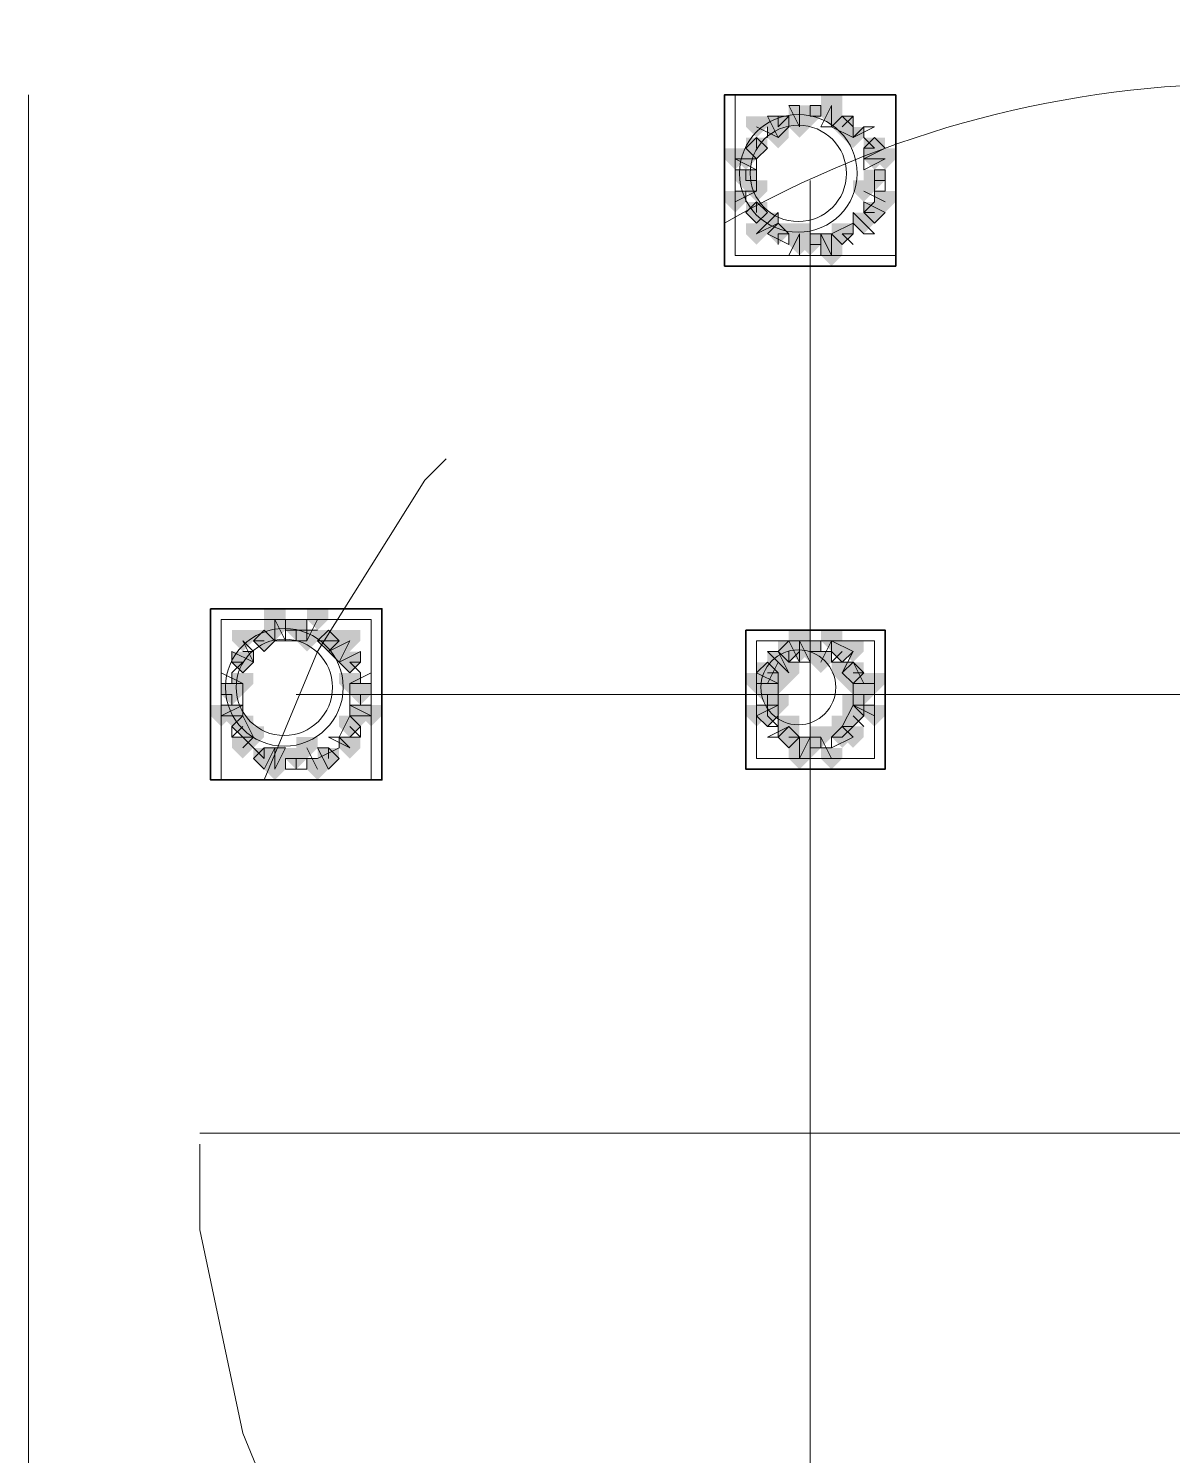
# Model space of a CAD drawing. Header units: millimetres. Extents: x 2315 to 4619, y 1334 to 1897.
# Drawn here: x 3703.05 to 3709.58, y 1539.86 to 1548 of the extents above; entities that cross this region are included whole.
import ezdxf

# ---------------------------------------------------------------- set-up
doc = ezdxf.new("R2010")
doc.units = ezdxf.units.MM
doc.linetypes.add('PDF_IMPORT', pattern=[1, 0.8, -0.2])
for name, color, linetype, true_color in [('PDF_10', 7, 'Continuous', 0x00b85c), ('PDF_AXIS', 7, 'Continuous', 0x00b85c), ('PDF_柱构件', 7, 'Continuous', 0x00b85c), ('PDF_转运站初步方案', 7, 'Continuous', 0x00b85c)]:
    doc.layers.add(name, color=color, linetype=linetype, true_color=true_color)
doc.layers.add('PDF_中心线层', color=1, linetype='Continuous')
doc.layers.add('PDF_粗实线层', color=7, linetype='Continuous')

msp = doc.modelspace()

# ---------------------------------------------------------------- hatches: boundary and pattern name
at = {"layer": 'PDF_10', "transparency": 33554559}
for points in [[(3707.5116, 1547.5601), (3707.4505, 1547.5601), (3707.4505, 1547.499), (3707.5116, 1547.4379), (3707.5727, 1547.499), (3707.5727, 1547.5601)], [(3707.5116, 1547.5601), (3707.4505, 1547.5601), (3707.4505, 1547.499), (3707.5116, 1547.4379), (3707.5727, 1547.499), (3707.5727, 1547.5601)], [(3707.3283, 1547.499), (3707.2673, 1547.499), (3707.2673, 1547.4379), (3707.3283, 1547.3768), (3707.3894, 1547.4379), (3707.3894, 1547.499)], [(3707.3283, 1547.499), (3707.2673, 1547.499), (3707.2673, 1547.4379), (3707.3283, 1547.3768), (3707.3894, 1547.4379), (3707.3894, 1547.499)], [(3707.6948, 1547.499), (3707.6337, 1547.499), (3707.6337, 1547.4379), (3707.6948, 1547.3768), (3707.7559, 1547.4379), (3707.7559, 1547.499)], [(3707.6948, 1547.499), (3707.6337, 1547.499), (3707.6337, 1547.4379), (3707.6948, 1547.3768), (3707.7559, 1547.4379), (3707.7559, 1547.499)], [(3707.2062, 1547.3768), (3707.1451, 1547.3768), (3707.1451, 1547.3157), (3707.2062, 1547.2547), (3707.2673, 1547.3157), (3707.2673, 1547.3768)], [(3707.2062, 1547.3768), (3707.1451, 1547.3768), (3707.1451, 1547.3157), (3707.2062, 1547.2547), (3707.2673, 1547.3157), (3707.2673, 1547.3768)], [(3707.2062, 1547.3768), (3707.1451, 1547.3768), (3707.1451, 1547.3157), (3707.2062, 1547.2547), (3707.2673, 1547.3157), (3707.2673, 1547.3768)], [(3707.8781, 1547.3768), (3707.817, 1547.3768), (3707.817, 1547.3157), (3707.8781, 1547.2547), (3707.9391, 1547.3157), (3707.9391, 1547.3768)], [(3707.8781, 1547.3768), (3707.817, 1547.3768), (3707.817, 1547.3157), (3707.8781, 1547.2547), (3707.9391, 1547.3157), (3707.9391, 1547.3768)], [(3707.1451, 1547.1936), (3707.084, 1547.1936), (3707.084, 1547.1325), (3707.1451, 1547.0714), (3707.2062, 1547.1325), (3707.2062, 1547.1936)], [(3707.1451, 1547.1936), (3707.084, 1547.1936), (3707.084, 1547.1325), (3707.1451, 1547.0714), (3707.2062, 1547.1325), (3707.2062, 1547.1936)], [(3707.8781, 1547.1936), (3707.817, 1547.1936), (3707.817, 1547.1325), (3707.8781, 1547.0714), (3707.9391, 1547.1325), (3707.9391, 1547.1936)], [(3707.8781, 1547.1936), (3707.817, 1547.1936), (3707.817, 1547.1325), (3707.8781, 1547.0714), (3707.9391, 1547.1325), (3707.9391, 1547.1936)], [(3707.2062, 1547.0103), (3707.1451, 1547.0103), (3707.1451, 1546.9493), (3707.2062, 1546.8882), (3707.2673, 1546.9493), (3707.2673, 1547.0103)], [(3707.2062, 1547.0103), (3707.1451, 1547.0103), (3707.1451, 1546.9493), (3707.2062, 1546.8882), (3707.2673, 1546.9493), (3707.2673, 1547.0103)], [(3707.2062, 1547.0103), (3707.1451, 1547.0103), (3707.1451, 1546.9493), (3707.2062, 1546.8882), (3707.2673, 1546.9493), (3707.2673, 1547.0103)], [(3707.8781, 1547.0103), (3707.817, 1547.0103), (3707.817, 1546.9493), (3707.8781, 1546.8882), (3707.9391, 1546.9493), (3707.9391, 1547.0103)], [(3707.8781, 1547.0103), (3707.817, 1547.0103), (3707.817, 1546.9493), (3707.8781, 1546.8882), (3707.9391, 1546.9493), (3707.9391, 1547.0103)], [(3707.3283, 1546.8882), (3707.2673, 1546.8882), (3707.2673, 1546.8271), (3707.3283, 1546.766), (3707.3894, 1546.8271), (3707.3894, 1546.8882)], [(3707.3283, 1546.8882), (3707.2673, 1546.8882), (3707.2673, 1546.8271), (3707.3283, 1546.766), (3707.3894, 1546.8271), (3707.3894, 1546.8882)], [(3707.6948, 1546.8882), (3707.6337, 1546.8882), (3707.6337, 1546.8271), (3707.6948, 1546.766), (3707.7559, 1546.8271), (3707.7559, 1546.8882)], [(3707.6948, 1546.8882), (3707.6337, 1546.8882), (3707.6337, 1546.8271), (3707.6948, 1546.766), (3707.7559, 1546.8271), (3707.7559, 1546.8882)], [(3707.5116, 1546.8271), (3707.4505, 1546.8271), (3707.4505, 1546.766), (3707.5116, 1546.7049), (3707.5727, 1546.766), (3707.5727, 1546.8271)], [(3707.5116, 1546.8271), (3707.4505, 1546.8271), (3707.4505, 1546.766), (3707.5116, 1546.7049), (3707.5727, 1546.766), (3707.5727, 1546.8271)], [(3707.5116, 1546.8271), (3707.4505, 1546.8271), (3707.4505, 1546.766), (3707.5116, 1546.7049), (3707.5727, 1546.766), (3707.5727, 1546.8271)], [(3704.5797, 1544.6282), (3704.5186, 1544.6282), (3704.5186, 1544.5671), (3704.5797, 1544.506), (3704.6408, 1544.5671), (3704.6408, 1544.6282)], [(3704.5797, 1544.6282), (3704.5186, 1544.6282), (3704.5186, 1544.5671), (3704.5797, 1544.506), (3704.6408, 1544.5671), (3704.6408, 1544.6282)], [(3704.3964, 1544.5671), (3704.3354, 1544.5671), (3704.3354, 1544.506), (3704.3964, 1544.4449), (3704.4575, 1544.506), (3704.4575, 1544.5671)], [(3704.3964, 1544.5671), (3704.3354, 1544.5671), (3704.3354, 1544.506), (3704.3964, 1544.4449), (3704.4575, 1544.506), (3704.4575, 1544.5671)], [(3704.3964, 1544.5671), (3704.3354, 1544.5671), (3704.3354, 1544.506), (3704.3964, 1544.4449), (3704.4575, 1544.506), (3704.4575, 1544.5671)], [(3704.7629, 1544.5671), (3704.7019, 1544.5671), (3704.7019, 1544.506), (3704.7629, 1544.4449), (3704.824, 1544.506), (3704.824, 1544.5671)], [(3704.7629, 1544.5671), (3704.7019, 1544.5671), (3704.7019, 1544.506), (3704.7629, 1544.4449), (3704.824, 1544.506), (3704.824, 1544.5671)], [(3704.7629, 1544.5671), (3704.7019, 1544.5671), (3704.7019, 1544.506), (3704.7629, 1544.4449), (3704.824, 1544.506), (3704.824, 1544.5671)], [(3707.3894, 1544.506), (3707.3283, 1544.506), (3707.3283, 1544.4449), (3707.3894, 1544.3839), (3707.4505, 1544.4449), (3707.4505, 1544.506)], [(3707.3894, 1544.506), (3707.3283, 1544.506), (3707.3283, 1544.4449), (3707.3894, 1544.3839), (3707.4505, 1544.4449), (3707.4505, 1544.506)], [(3707.5116, 1544.506), (3707.4505, 1544.506), (3707.4505, 1544.4449), (3707.5116, 1544.3839), (3707.5727, 1544.4449), (3707.5727, 1544.506)], [(3707.5116, 1544.506), (3707.4505, 1544.506), (3707.4505, 1544.4449), (3707.5116, 1544.3839), (3707.5727, 1544.4449), (3707.5727, 1544.506)], [(3707.6948, 1544.506), (3707.6337, 1544.506), (3707.6337, 1544.4449), (3707.6948, 1544.3839), (3707.7559, 1544.4449), (3707.7559, 1544.506)], [(3707.6948, 1544.506), (3707.6337, 1544.506), (3707.6337, 1544.4449), (3707.6948, 1544.3839), (3707.7559, 1544.4449), (3707.7559, 1544.506)], [(3704.2743, 1544.4449), (3704.2132, 1544.4449), (3704.2132, 1544.3839), (3704.2743, 1544.3228), (3704.3354, 1544.3839), (3704.3354, 1544.4449)], [(3704.2743, 1544.4449), (3704.2132, 1544.4449), (3704.2132, 1544.3839), (3704.2743, 1544.3228), (3704.3354, 1544.3839), (3704.3354, 1544.4449)], [(3704.8851, 1544.4449), (3704.824, 1544.4449), (3704.824, 1544.3839), (3704.8851, 1544.3228), (3704.9462, 1544.3839), (3704.9462, 1544.4449)], [(3704.8851, 1544.4449), (3704.824, 1544.4449), (3704.824, 1544.3839), (3704.8851, 1544.3228), (3704.9462, 1544.3839), (3704.9462, 1544.4449)], [(3707.2673, 1544.3839), (3707.2062, 1544.3839), (3707.2062, 1544.3228), (3707.2673, 1544.2617), (3707.3283, 1544.3228), (3707.3283, 1544.3839)], [(3707.2673, 1544.3839), (3707.2062, 1544.3839), (3707.2062, 1544.3228), (3707.2673, 1544.2617), (3707.3283, 1544.3228), (3707.3283, 1544.3839)], [(3707.7559, 1544.3839), (3707.6948, 1544.3839), (3707.6948, 1544.3228), (3707.7559, 1544.2617), (3707.817, 1544.3228), (3707.817, 1544.3839)], [(3707.7559, 1544.3839), (3707.6948, 1544.3839), (3707.6948, 1544.3228), (3707.7559, 1544.2617), (3707.817, 1544.3228), (3707.817, 1544.3839)], [(3704.2132, 1544.2617), (3704.1521, 1544.2617), (3704.1521, 1544.2006), (3704.2132, 1544.1395), (3704.2743, 1544.2006), (3704.2743, 1544.2617)], [(3704.2132, 1544.2617), (3704.1521, 1544.2617), (3704.1521, 1544.2006), (3704.2132, 1544.1395), (3704.2743, 1544.2006), (3704.2743, 1544.2617)], [(3704.9462, 1544.2617), (3704.8851, 1544.2617), (3704.8851, 1544.2006), (3704.9462, 1544.1395), (3705.0073, 1544.2006), (3705.0073, 1544.2617)], [(3704.9462, 1544.2617), (3704.8851, 1544.2617), (3704.8851, 1544.2006), (3704.9462, 1544.1395), (3705.0073, 1544.2006), (3705.0073, 1544.2617)], [(3704.9462, 1544.2617), (3704.8851, 1544.2617), (3704.8851, 1544.2006), (3704.9462, 1544.1395), (3705.0073, 1544.2006), (3705.0073, 1544.2617)], [(3707.2673, 1544.2617), (3707.2062, 1544.2617), (3707.2062, 1544.2006), (3707.2673, 1544.1395), (3707.3283, 1544.2006), (3707.3283, 1544.2617)], [(3707.2673, 1544.2617), (3707.2062, 1544.2617), (3707.2062, 1544.2006), (3707.2673, 1544.1395), (3707.3283, 1544.2006), (3707.3283, 1544.2617)], [(3707.817, 1544.2617), (3707.7559, 1544.2617), (3707.7559, 1544.2006), (3707.817, 1544.1395), (3707.8781, 1544.2006), (3707.8781, 1544.2617)], [(3707.817, 1544.2617), (3707.7559, 1544.2617), (3707.7559, 1544.2006), (3707.817, 1544.1395), (3707.8781, 1544.2006), (3707.8781, 1544.2617)], [(3707.2673, 1544.1395), (3707.2062, 1544.1395), (3707.2062, 1544.0784), (3707.2673, 1544.0174), (3707.3283, 1544.0784), (3707.3283, 1544.1395)], [(3707.2673, 1544.1395), (3707.2062, 1544.1395), (3707.2062, 1544.0784), (3707.2673, 1544.0174), (3707.3283, 1544.0784), (3707.3283, 1544.1395)], [(3707.7559, 1544.1395), (3707.6948, 1544.1395), (3707.6948, 1544.0784), (3707.7559, 1544.0174), (3707.817, 1544.0784), (3707.817, 1544.1395)], [(3707.7559, 1544.1395), (3707.6948, 1544.1395), (3707.6948, 1544.0784), (3707.7559, 1544.0174), (3707.817, 1544.0784), (3707.817, 1544.1395)], [(3704.2743, 1544.0784), (3704.2132, 1544.0784), (3704.2132, 1544.0174), (3704.2743, 1543.9563), (3704.3354, 1544.0174), (3704.3354, 1544.0784)], [(3704.2743, 1544.0784), (3704.2132, 1544.0784), (3704.2132, 1544.0174), (3704.2743, 1543.9563), (3704.3354, 1544.0174), (3704.3354, 1544.0784)], [(3704.8851, 1544.0784), (3704.824, 1544.0784), (3704.824, 1544.0174), (3704.8851, 1543.9563), (3704.9462, 1544.0174), (3704.9462, 1544.0784)], [(3704.8851, 1544.0784), (3704.824, 1544.0784), (3704.824, 1544.0174), (3704.8851, 1543.9563), (3704.9462, 1544.0174), (3704.9462, 1544.0784)], [(3707.3894, 1544.0174), (3707.3283, 1544.0174), (3707.3283, 1543.9563), (3707.3894, 1543.8952), (3707.4505, 1543.9563), (3707.4505, 1544.0174)], [(3707.3894, 1544.0174), (3707.3283, 1544.0174), (3707.3283, 1543.9563), (3707.3894, 1543.8952), (3707.4505, 1543.9563), (3707.4505, 1544.0174)], [(3707.3894, 1544.0174), (3707.3283, 1544.0174), (3707.3283, 1543.9563), (3707.3894, 1543.8952), (3707.4505, 1543.9563), (3707.4505, 1544.0174)], [(3707.6948, 1544.0174), (3707.6337, 1544.0174), (3707.6337, 1543.9563), (3707.6948, 1543.8952), (3707.7559, 1543.9563), (3707.7559, 1544.0174)], [(3707.6948, 1544.0174), (3707.6337, 1544.0174), (3707.6337, 1543.9563), (3707.6948, 1543.8952), (3707.7559, 1543.9563), (3707.7559, 1544.0174)], [(3707.5116, 1543.9563), (3707.4505, 1543.9563), (3707.4505, 1543.8952), (3707.5116, 1543.8341), (3707.5727, 1543.8952), (3707.5727, 1543.9563)], [(3707.5116, 1543.9563), (3707.4505, 1543.9563), (3707.4505, 1543.8952), (3707.5116, 1543.8341), (3707.5727, 1543.8952), (3707.5727, 1543.9563)], [(3704.3964, 1543.8952), (3704.3354, 1543.8952), (3704.3354, 1543.8341), (3704.3964, 1543.773), (3704.4575, 1543.8341), (3704.4575, 1543.8952)], [(3704.3964, 1543.8952), (3704.3354, 1543.8952), (3704.3354, 1543.8341), (3704.3964, 1543.773), (3704.4575, 1543.8341), (3704.4575, 1543.8952)], [(3704.5797, 1543.8952), (3704.5186, 1543.8952), (3704.5186, 1543.8341), (3704.5797, 1543.773), (3704.6408, 1543.8341), (3704.6408, 1543.8952)], [(3704.5797, 1543.8952), (3704.5186, 1543.8952), (3704.5186, 1543.8341), (3704.5797, 1543.773), (3704.6408, 1543.8341), (3704.6408, 1543.8952)], [(3704.7629, 1543.8952), (3704.7019, 1543.8952), (3704.7019, 1543.8341), (3704.7629, 1543.773), (3704.824, 1543.8341), (3704.824, 1543.8952)], [(3704.7629, 1543.8952), (3704.7019, 1543.8952), (3704.7019, 1543.8341), (3704.7629, 1543.773), (3704.824, 1543.8341), (3704.824, 1543.8952)]]:
    msp.add_hatch(color=6, dxfattribs=at).paths.add_polyline_path(points)
at = {"layer": 'PDF_柱构件', "transparency": 33554559}
for points in [[(3707.6337, 1547.6211), (3707.5727, 1547.6211), (3707.5727, 1547.5601), (3707.6337, 1547.499), (3707.6948, 1547.5601), (3707.6948, 1547.6211)], [(3707.4505, 1547.5601), (3707.3894, 1547.5601), (3707.3894, 1547.499), (3707.4505, 1547.4379), (3707.5116, 1547.499), (3707.5116, 1547.5601)], [(3707.6337, 1547.5601), (3707.5727, 1547.5601), (3707.5727, 1547.499), (3707.6337, 1547.4379), (3707.6948, 1547.499), (3707.6948, 1547.5601)], [(3707.2062, 1547.499), (3707.1451, 1547.499), (3707.1451, 1547.4379), (3707.2062, 1547.3768), (3707.2673, 1547.4379), (3707.2673, 1547.499)], [(3707.3283, 1547.4379), (3707.2673, 1547.4379), (3707.2673, 1547.3768), (3707.3283, 1547.3157), (3707.3894, 1547.3768), (3707.3894, 1547.4379)], [(3707.4505, 1547.499), (3707.3894, 1547.499), (3707.3894, 1547.4379), (3707.4505, 1547.3768), (3707.5116, 1547.4379), (3707.5116, 1547.499)], [(3707.7559, 1547.4379), (3707.6948, 1547.4379), (3707.6948, 1547.3768), (3707.7559, 1547.3157), (3707.817, 1547.3768), (3707.817, 1547.4379)], [(3707.084, 1547.3157), (3707.0229, 1547.3157), (3707.0229, 1547.2547), (3707.084, 1547.1936), (3707.1451, 1547.2547), (3707.1451, 1547.3157)], [(3707.1451, 1547.3157), (3707.084, 1547.3157), (3707.084, 1547.2547), (3707.1451, 1547.1936), (3707.2062, 1547.2547), (3707.2062, 1547.3157)], [(3707.8781, 1547.3157), (3707.817, 1547.3157), (3707.817, 1547.2547), (3707.8781, 1547.1936), (3707.9391, 1547.2547), (3707.9391, 1547.3157)], [(3707.9391, 1547.3157), (3707.8781, 1547.3157), (3707.8781, 1547.2547), (3707.9391, 1547.1936), (3708.0002, 1547.2547), (3708.0002, 1547.3157)], [(3707.2062, 1547.1325), (3707.1451, 1547.1325), (3707.1451, 1547.0714), (3707.2062, 1547.0103), (3707.2673, 1547.0714), (3707.2673, 1547.1325)], [(3707.817, 1547.1325), (3707.7559, 1547.1325), (3707.7559, 1547.0714), (3707.817, 1547.0103), (3707.8781, 1547.0714), (3707.8781, 1547.1325)], [(3707.084, 1547.0714), (3707.0229, 1547.0714), (3707.0229, 1547.0103), (3707.084, 1546.9493), (3707.1451, 1547.0103), (3707.1451, 1547.0714)], [(3707.9391, 1547.0714), (3707.8781, 1547.0714), (3707.8781, 1547.0103), (3707.9391, 1546.9493), (3708.0002, 1547.0103), (3708.0002, 1547.0714)], [(3707.2673, 1546.9493), (3707.2062, 1546.9493), (3707.2062, 1546.8882), (3707.2673, 1546.8271), (3707.3283, 1546.8882), (3707.3283, 1546.9493)], [(3707.817, 1546.9493), (3707.7559, 1546.9493), (3707.7559, 1546.8882), (3707.817, 1546.8271), (3707.8781, 1546.8882), (3707.8781, 1546.9493)], [(3707.2062, 1546.8882), (3707.1451, 1546.8882), (3707.1451, 1546.8271), (3707.2062, 1546.766), (3707.2673, 1546.8271), (3707.2673, 1546.8882)], [(3707.4505, 1546.8882), (3707.3894, 1546.8882), (3707.3894, 1546.8271), (3707.4505, 1546.766), (3707.5116, 1546.8271), (3707.5116, 1546.8882)], [(3707.4505, 1546.8271), (3707.3894, 1546.8271), (3707.3894, 1546.766), (3707.4505, 1546.7049), (3707.5116, 1546.766), (3707.5116, 1546.8271)], [(3707.6337, 1546.8271), (3707.5727, 1546.8271), (3707.5727, 1546.766), (3707.6337, 1546.7049), (3707.6948, 1546.766), (3707.6948, 1546.8271)], [(3707.6337, 1546.766), (3707.5727, 1546.766), (3707.5727, 1546.7049), (3707.6337, 1546.6439), (3707.6948, 1546.7049), (3707.6948, 1546.766)], [(3704.4575, 1544.6893), (3704.3964, 1544.6893), (3704.3964, 1544.6282), (3704.4575, 1544.5671), (3704.5186, 1544.6282), (3704.5186, 1544.6893)], [(3704.7019, 1544.6893), (3704.6408, 1544.6893), (3704.6408, 1544.6282), (3704.7019, 1544.5671), (3704.7629, 1544.6282), (3704.7629, 1544.6893)], [(3704.4575, 1544.6282), (3704.3964, 1544.6282), (3704.3964, 1544.5671), (3704.4575, 1544.506), (3704.5186, 1544.5671), (3704.5186, 1544.6282)], [(3704.2743, 1544.5671), (3704.2132, 1544.5671), (3704.2132, 1544.506), (3704.2743, 1544.4449), (3704.3354, 1544.506), (3704.3354, 1544.5671)], [(3704.6408, 1544.5671), (3704.5797, 1544.5671), (3704.5797, 1544.506), (3704.6408, 1544.4449), (3704.7019, 1544.506), (3704.7019, 1544.5671)], [(3704.824, 1544.506), (3704.7629, 1544.506), (3704.7629, 1544.4449), (3704.824, 1544.3839), (3704.8851, 1544.4449), (3704.8851, 1544.506)], [(3704.8851, 1544.5671), (3704.824, 1544.5671), (3704.824, 1544.506), (3704.8851, 1544.4449), (3704.9462, 1544.506), (3704.9462, 1544.5671)], [(3707.4505, 1544.5671), (3707.3894, 1544.5671), (3707.3894, 1544.506), (3707.4505, 1544.4449), (3707.5116, 1544.506), (3707.5116, 1544.5671)], [(3707.4505, 1544.506), (3707.3894, 1544.506), (3707.3894, 1544.4449), (3707.4505, 1544.3839), (3707.5116, 1544.4449), (3707.5116, 1544.506)], [(3707.6337, 1544.5671), (3707.5727, 1544.5671), (3707.5727, 1544.506), (3707.6337, 1544.4449), (3707.6948, 1544.506), (3707.6948, 1544.5671)], [(3707.7559, 1544.506), (3707.6948, 1544.506), (3707.6948, 1544.4449), (3707.7559, 1544.3839), (3707.817, 1544.4449), (3707.817, 1544.506)], [(3707.3283, 1544.4449), (3707.2673, 1544.4449), (3707.2673, 1544.3839), (3707.3283, 1544.3228), (3707.3894, 1544.3839), (3707.3894, 1544.4449)], [(3707.5727, 1544.4449), (3707.5116, 1544.4449), (3707.5116, 1544.3839), (3707.5727, 1544.3228), (3707.6337, 1544.3839), (3707.6337, 1544.4449)], [(3707.3894, 1544.3839), (3707.3283, 1544.3839), (3707.3283, 1544.3228), (3707.3894, 1544.2617), (3707.4505, 1544.3228), (3707.4505, 1544.3839)], [(3707.6948, 1544.3839), (3707.6337, 1544.3839), (3707.6337, 1544.3228), (3707.6948, 1544.2617), (3707.7559, 1544.3228), (3707.7559, 1544.3839)], [(3704.2743, 1544.3228), (3704.2132, 1544.3228), (3704.2132, 1544.2617), (3704.2743, 1544.2006), (3704.3354, 1544.2617), (3704.3354, 1544.3228)], [(3704.8851, 1544.3228), (3704.824, 1544.3228), (3704.824, 1544.2617), (3704.8851, 1544.2006), (3704.9462, 1544.2617), (3704.9462, 1544.3228)], [(3707.2062, 1544.3228), (3707.1451, 1544.3228), (3707.1451, 1544.2617), (3707.2062, 1544.2006), (3707.2673, 1544.2617), (3707.2673, 1544.3228)], [(3707.2673, 1544.3228), (3707.2062, 1544.3228), (3707.2062, 1544.2617), (3707.2673, 1544.2006), (3707.3283, 1544.2617), (3707.3283, 1544.3228)], [(3707.3283, 1544.3228), (3707.2673, 1544.3228), (3707.2673, 1544.2617), (3707.3283, 1544.2006), (3707.3894, 1544.2617), (3707.3894, 1544.3228)], [(3707.7559, 1544.3228), (3707.6948, 1544.3228), (3707.6948, 1544.2617), (3707.7559, 1544.2006), (3707.817, 1544.2617), (3707.817, 1544.3228)], [(3707.817, 1544.3228), (3707.7559, 1544.3228), (3707.7559, 1544.2617), (3707.817, 1544.2006), (3707.8781, 1544.2617), (3707.8781, 1544.3228)], [(3707.8781, 1544.3228), (3707.817, 1544.3228), (3707.817, 1544.2617), (3707.8781, 1544.2006), (3707.9391, 1544.2617), (3707.9391, 1544.3228)], [(3707.3283, 1544.2006), (3707.2673, 1544.2006), (3707.2673, 1544.1395), (3707.3283, 1544.0784), (3707.3894, 1544.1395), (3707.3894, 1544.2006)], [(3707.7559, 1544.2006), (3707.6948, 1544.2006), (3707.6948, 1544.1395), (3707.7559, 1544.0784), (3707.817, 1544.1395), (3707.817, 1544.2006)], [(3704.1521, 1544.1395), (3704.091, 1544.1395), (3704.091, 1544.0784), (3704.1521, 1544.0174), (3704.2132, 1544.0784), (3704.2132, 1544.1395)], [(3704.2132, 1544.1395), (3704.1521, 1544.1395), (3704.1521, 1544.0784), (3704.2132, 1544.0174), (3704.2743, 1544.0784), (3704.2743, 1544.1395)], [(3704.9462, 1544.1395), (3704.8851, 1544.1395), (3704.8851, 1544.0784), (3704.9462, 1544.0174), (3705.0073, 1544.0784), (3705.0073, 1544.1395)], [(3705.0073, 1544.1395), (3704.9462, 1544.1395), (3704.9462, 1544.0784), (3705.0073, 1544.0174), (3705.0683, 1544.0784), (3705.0683, 1544.1395)], [(3707.2062, 1544.1395), (3707.1451, 1544.1395), (3707.1451, 1544.0784), (3707.2062, 1544.0174), (3707.2673, 1544.0784), (3707.2673, 1544.1395)], [(3707.8781, 1544.1395), (3707.817, 1544.1395), (3707.817, 1544.0784), (3707.8781, 1544.0174), (3707.9391, 1544.0784), (3707.9391, 1544.1395)], [(3704.3354, 1544.0174), (3704.2743, 1544.0174), (3704.2743, 1543.9563), (3704.3354, 1543.8952), (3704.3964, 1543.9563), (3704.3964, 1544.0174)], [(3707.3894, 1544.0784), (3707.3283, 1544.0784), (3707.3283, 1544.0174), (3707.3894, 1543.9563), (3707.4505, 1544.0174), (3707.4505, 1544.0784)], [(3707.5727, 1544.0174), (3707.5116, 1544.0174), (3707.5116, 1543.9563), (3707.5727, 1543.8952), (3707.6337, 1543.9563), (3707.6337, 1544.0174)], [(3707.6948, 1544.0784), (3707.6337, 1544.0784), (3707.6337, 1544.0174), (3707.6948, 1543.9563), (3707.7559, 1544.0174), (3707.7559, 1544.0784)], [(3707.7559, 1544.0174), (3707.6948, 1544.0174), (3707.6948, 1543.9563), (3707.7559, 1543.8952), (3707.817, 1543.9563), (3707.817, 1544.0174)], [(3704.2743, 1543.9563), (3704.2132, 1543.9563), (3704.2132, 1543.8952), (3704.2743, 1543.8341), (3704.3354, 1543.8952), (3704.3354, 1543.9563)], [(3704.6408, 1543.9563), (3704.5797, 1543.9563), (3704.5797, 1543.8952), (3704.6408, 1543.8341), (3704.7019, 1543.8952), (3704.7019, 1543.9563)], [(3704.8851, 1543.9563), (3704.824, 1543.9563), (3704.824, 1543.8952), (3704.8851, 1543.8341), (3704.9462, 1543.8952), (3704.9462, 1543.9563)], [(3707.4505, 1543.9563), (3707.3894, 1543.9563), (3707.3894, 1543.8952), (3707.4505, 1543.8341), (3707.5116, 1543.8952), (3707.5116, 1543.9563)], [(3704.4575, 1543.8952), (3704.3964, 1543.8952), (3704.3964, 1543.8341), (3704.4575, 1543.773), (3704.5186, 1543.8341), (3704.5186, 1543.8952)], [(3707.4505, 1543.8952), (3707.3894, 1543.8952), (3707.3894, 1543.8341), (3707.4505, 1543.773), (3707.5116, 1543.8341), (3707.5116, 1543.8952)], [(3707.6337, 1543.8952), (3707.5727, 1543.8952), (3707.5727, 1543.8341), (3707.6337, 1543.773), (3707.6948, 1543.8341), (3707.6948, 1543.8952)], [(3704.4575, 1543.8341), (3704.3964, 1543.8341), (3704.3964, 1543.773), (3704.4575, 1543.712), (3704.5186, 1543.773), (3704.5186, 1543.8341)], [(3704.7019, 1543.8341), (3704.6408, 1543.8341), (3704.6408, 1543.773), (3704.7019, 1543.712), (3704.7629, 1543.773), (3704.7629, 1543.8341)]]:
    msp.add_hatch(color=6, dxfattribs=at).paths.add_polyline_path(points)
at = {"layer": 'PDF_转运站初步方案', "transparency": 33554559}
for points in [[(3707.5116, 1547.5601), (3707.4505, 1547.5601), (3707.4505, 1547.499), (3707.5116, 1547.4379), (3707.5727, 1547.499), (3707.5727, 1547.5601)], [(3707.5116, 1547.5601), (3707.4505, 1547.5601), (3707.4505, 1547.499), (3707.5116, 1547.4379), (3707.5727, 1547.499), (3707.5727, 1547.5601)], [(3707.3283, 1547.499), (3707.2673, 1547.499), (3707.2673, 1547.4379), (3707.3283, 1547.3768), (3707.3894, 1547.4379), (3707.3894, 1547.499)], [(3707.3283, 1547.499), (3707.2673, 1547.499), (3707.2673, 1547.4379), (3707.3283, 1547.3768), (3707.3894, 1547.4379), (3707.3894, 1547.499)], [(3707.6948, 1547.499), (3707.6337, 1547.499), (3707.6337, 1547.4379), (3707.6948, 1547.3768), (3707.7559, 1547.4379), (3707.7559, 1547.499)], [(3707.6948, 1547.499), (3707.6337, 1547.499), (3707.6337, 1547.4379), (3707.6948, 1547.3768), (3707.7559, 1547.4379), (3707.7559, 1547.499)], [(3707.2062, 1547.3768), (3707.1451, 1547.3768), (3707.1451, 1547.3157), (3707.2062, 1547.2547), (3707.2673, 1547.3157), (3707.2673, 1547.3768)], [(3707.2062, 1547.3768), (3707.1451, 1547.3768), (3707.1451, 1547.3157), (3707.2062, 1547.2547), (3707.2673, 1547.3157), (3707.2673, 1547.3768)], [(3707.8781, 1547.3768), (3707.817, 1547.3768), (3707.817, 1547.3157), (3707.8781, 1547.2547), (3707.9391, 1547.3157), (3707.9391, 1547.3768)], [(3707.8781, 1547.3768), (3707.817, 1547.3768), (3707.817, 1547.3157), (3707.8781, 1547.2547), (3707.9391, 1547.3157), (3707.9391, 1547.3768)], [(3707.1451, 1547.1936), (3707.084, 1547.1936), (3707.084, 1547.1325), (3707.1451, 1547.0714), (3707.2062, 1547.1325), (3707.2062, 1547.1936)], [(3707.1451, 1547.1936), (3707.084, 1547.1936), (3707.084, 1547.1325), (3707.1451, 1547.0714), (3707.2062, 1547.1325), (3707.2062, 1547.1936)], [(3707.8781, 1547.1936), (3707.817, 1547.1936), (3707.817, 1547.1325), (3707.8781, 1547.0714), (3707.9391, 1547.1325), (3707.9391, 1547.1936)], [(3707.8781, 1547.1936), (3707.817, 1547.1936), (3707.817, 1547.1325), (3707.8781, 1547.0714), (3707.9391, 1547.1325), (3707.9391, 1547.1936)], [(3707.2062, 1547.0103), (3707.1451, 1547.0103), (3707.1451, 1546.9493), (3707.2062, 1546.8882), (3707.2673, 1546.9493), (3707.2673, 1547.0103)], [(3707.2062, 1547.0103), (3707.1451, 1547.0103), (3707.1451, 1546.9493), (3707.2062, 1546.8882), (3707.2673, 1546.9493), (3707.2673, 1547.0103)], [(3707.8781, 1547.0103), (3707.817, 1547.0103), (3707.817, 1546.9493), (3707.8781, 1546.8882), (3707.9391, 1546.9493), (3707.9391, 1547.0103)], [(3707.8781, 1547.0103), (3707.817, 1547.0103), (3707.817, 1546.9493), (3707.8781, 1546.8882), (3707.9391, 1546.9493), (3707.9391, 1547.0103)], [(3707.3283, 1546.8882), (3707.2673, 1546.8882), (3707.2673, 1546.8271), (3707.3283, 1546.766), (3707.3894, 1546.8271), (3707.3894, 1546.8882)], [(3707.3283, 1546.8882), (3707.2673, 1546.8882), (3707.2673, 1546.8271), (3707.3283, 1546.766), (3707.3894, 1546.8271), (3707.3894, 1546.8882)], [(3707.6948, 1546.8882), (3707.6337, 1546.8882), (3707.6337, 1546.8271), (3707.6948, 1546.766), (3707.7559, 1546.8271), (3707.7559, 1546.8882)], [(3707.6948, 1546.8882), (3707.6337, 1546.8882), (3707.6337, 1546.8271), (3707.6948, 1546.766), (3707.7559, 1546.8271), (3707.7559, 1546.8882)], [(3707.5116, 1546.8271), (3707.4505, 1546.8271), (3707.4505, 1546.766), (3707.5116, 1546.7049), (3707.5727, 1546.766), (3707.5727, 1546.8271)], [(3707.5116, 1546.8271), (3707.4505, 1546.8271), (3707.4505, 1546.766), (3707.5116, 1546.7049), (3707.5727, 1546.766), (3707.5727, 1546.8271)], [(3704.5797, 1544.6282), (3704.5186, 1544.6282), (3704.5186, 1544.5671), (3704.5797, 1544.506), (3704.6408, 1544.5671), (3704.6408, 1544.6282)], [(3704.5797, 1544.6282), (3704.5186, 1544.6282), (3704.5186, 1544.5671), (3704.5797, 1544.506), (3704.6408, 1544.5671), (3704.6408, 1544.6282)], [(3704.3964, 1544.5671), (3704.3354, 1544.5671), (3704.3354, 1544.506), (3704.3964, 1544.4449), (3704.4575, 1544.506), (3704.4575, 1544.5671)], [(3704.3964, 1544.5671), (3704.3354, 1544.5671), (3704.3354, 1544.506), (3704.3964, 1544.4449), (3704.4575, 1544.506), (3704.4575, 1544.5671)], [(3704.7629, 1544.5671), (3704.7019, 1544.5671), (3704.7019, 1544.506), (3704.7629, 1544.4449), (3704.824, 1544.506), (3704.824, 1544.5671)], [(3704.7629, 1544.5671), (3704.7019, 1544.5671), (3704.7019, 1544.506), (3704.7629, 1544.4449), (3704.824, 1544.506), (3704.824, 1544.5671)], [(3707.3894, 1544.506), (3707.3283, 1544.506), (3707.3283, 1544.4449), (3707.3894, 1544.3839), (3707.4505, 1544.4449), (3707.4505, 1544.506)], [(3707.3894, 1544.506), (3707.3283, 1544.506), (3707.3283, 1544.4449), (3707.3894, 1544.3839), (3707.4505, 1544.4449), (3707.4505, 1544.506)], [(3707.5116, 1544.506), (3707.4505, 1544.506), (3707.4505, 1544.4449), (3707.5116, 1544.3839), (3707.5727, 1544.4449), (3707.5727, 1544.506)], [(3707.5116, 1544.506), (3707.4505, 1544.506), (3707.4505, 1544.4449), (3707.5116, 1544.3839), (3707.5727, 1544.4449), (3707.5727, 1544.506)], [(3707.6948, 1544.506), (3707.6337, 1544.506), (3707.6337, 1544.4449), (3707.6948, 1544.3839), (3707.7559, 1544.4449), (3707.7559, 1544.506)], [(3707.6948, 1544.506), (3707.6337, 1544.506), (3707.6337, 1544.4449), (3707.6948, 1544.3839), (3707.7559, 1544.4449), (3707.7559, 1544.506)], [(3704.2743, 1544.4449), (3704.2132, 1544.4449), (3704.2132, 1544.3839), (3704.2743, 1544.3228), (3704.3354, 1544.3839), (3704.3354, 1544.4449)], [(3704.2743, 1544.4449), (3704.2132, 1544.4449), (3704.2132, 1544.3839), (3704.2743, 1544.3228), (3704.3354, 1544.3839), (3704.3354, 1544.4449)], [(3704.8851, 1544.4449), (3704.824, 1544.4449), (3704.824, 1544.3839), (3704.8851, 1544.3228), (3704.9462, 1544.3839), (3704.9462, 1544.4449)], [(3704.8851, 1544.4449), (3704.824, 1544.4449), (3704.824, 1544.3839), (3704.8851, 1544.3228), (3704.9462, 1544.3839), (3704.9462, 1544.4449)], [(3707.2673, 1544.3839), (3707.2062, 1544.3839), (3707.2062, 1544.3228), (3707.2673, 1544.2617), (3707.3283, 1544.3228), (3707.3283, 1544.3839)], [(3707.2673, 1544.3839), (3707.2062, 1544.3839), (3707.2062, 1544.3228), (3707.2673, 1544.2617), (3707.3283, 1544.3228), (3707.3283, 1544.3839)], [(3707.7559, 1544.3839), (3707.6948, 1544.3839), (3707.6948, 1544.3228), (3707.7559, 1544.2617), (3707.817, 1544.3228), (3707.817, 1544.3839)], [(3707.7559, 1544.3839), (3707.6948, 1544.3839), (3707.6948, 1544.3228), (3707.7559, 1544.2617), (3707.817, 1544.3228), (3707.817, 1544.3839)], [(3704.2132, 1544.2617), (3704.1521, 1544.2617), (3704.1521, 1544.2006), (3704.2132, 1544.1395), (3704.2743, 1544.2006), (3704.2743, 1544.2617)], [(3704.2132, 1544.2617), (3704.1521, 1544.2617), (3704.1521, 1544.2006), (3704.2132, 1544.1395), (3704.2743, 1544.2006), (3704.2743, 1544.2617)], [(3704.9462, 1544.2617), (3704.8851, 1544.2617), (3704.8851, 1544.2006), (3704.9462, 1544.1395), (3705.0073, 1544.2006), (3705.0073, 1544.2617)], [(3704.9462, 1544.2617), (3704.8851, 1544.2617), (3704.8851, 1544.2006), (3704.9462, 1544.1395), (3705.0073, 1544.2006), (3705.0073, 1544.2617)], [(3707.2673, 1544.2617), (3707.2062, 1544.2617), (3707.2062, 1544.2006), (3707.2673, 1544.1395), (3707.3283, 1544.2006), (3707.3283, 1544.2617)], [(3707.2673, 1544.2617), (3707.2062, 1544.2617), (3707.2062, 1544.2006), (3707.2673, 1544.1395), (3707.3283, 1544.2006), (3707.3283, 1544.2617)], [(3707.817, 1544.2617), (3707.7559, 1544.2617), (3707.7559, 1544.2006), (3707.817, 1544.1395), (3707.8781, 1544.2006), (3707.8781, 1544.2617)], [(3707.817, 1544.2617), (3707.7559, 1544.2617), (3707.7559, 1544.2006), (3707.817, 1544.1395), (3707.8781, 1544.2006), (3707.8781, 1544.2617)], [(3707.2673, 1544.1395), (3707.2062, 1544.1395), (3707.2062, 1544.0784), (3707.2673, 1544.0174), (3707.3283, 1544.0784), (3707.3283, 1544.1395)], [(3707.2673, 1544.1395), (3707.2062, 1544.1395), (3707.2062, 1544.0784), (3707.2673, 1544.0174), (3707.3283, 1544.0784), (3707.3283, 1544.1395)], [(3707.7559, 1544.1395), (3707.6948, 1544.1395), (3707.6948, 1544.0784), (3707.7559, 1544.0174), (3707.817, 1544.0784), (3707.817, 1544.1395)], [(3707.7559, 1544.1395), (3707.6948, 1544.1395), (3707.6948, 1544.0784), (3707.7559, 1544.0174), (3707.817, 1544.0784), (3707.817, 1544.1395)], [(3704.2743, 1544.0784), (3704.2132, 1544.0784), (3704.2132, 1544.0174), (3704.2743, 1543.9563), (3704.3354, 1544.0174), (3704.3354, 1544.0784)], [(3704.2743, 1544.0784), (3704.2132, 1544.0784), (3704.2132, 1544.0174), (3704.2743, 1543.9563), (3704.3354, 1544.0174), (3704.3354, 1544.0784)], [(3704.8851, 1544.0784), (3704.824, 1544.0784), (3704.824, 1544.0174), (3704.8851, 1543.9563), (3704.9462, 1544.0174), (3704.9462, 1544.0784)], [(3704.8851, 1544.0784), (3704.824, 1544.0784), (3704.824, 1544.0174), (3704.8851, 1543.9563), (3704.9462, 1544.0174), (3704.9462, 1544.0784)], [(3707.3894, 1544.0174), (3707.3283, 1544.0174), (3707.3283, 1543.9563), (3707.3894, 1543.8952), (3707.4505, 1543.9563), (3707.4505, 1544.0174)], [(3707.3894, 1544.0174), (3707.3283, 1544.0174), (3707.3283, 1543.9563), (3707.3894, 1543.8952), (3707.4505, 1543.9563), (3707.4505, 1544.0174)], [(3707.6948, 1544.0174), (3707.6337, 1544.0174), (3707.6337, 1543.9563), (3707.6948, 1543.8952), (3707.7559, 1543.9563), (3707.7559, 1544.0174)], [(3707.6948, 1544.0174), (3707.6337, 1544.0174), (3707.6337, 1543.9563), (3707.6948, 1543.8952), (3707.7559, 1543.9563), (3707.7559, 1544.0174)], [(3707.5116, 1543.9563), (3707.4505, 1543.9563), (3707.4505, 1543.8952), (3707.5116, 1543.8341), (3707.5727, 1543.8952), (3707.5727, 1543.9563)], [(3707.5116, 1543.9563), (3707.4505, 1543.9563), (3707.4505, 1543.8952), (3707.5116, 1543.8341), (3707.5727, 1543.8952), (3707.5727, 1543.9563)], [(3704.3964, 1543.8952), (3704.3354, 1543.8952), (3704.3354, 1543.8341), (3704.3964, 1543.773), (3704.4575, 1543.8341), (3704.4575, 1543.8952)], [(3704.3964, 1543.8952), (3704.3354, 1543.8952), (3704.3354, 1543.8341), (3704.3964, 1543.773), (3704.4575, 1543.8341), (3704.4575, 1543.8952)], [(3704.5797, 1543.8952), (3704.5186, 1543.8952), (3704.5186, 1543.8341), (3704.5797, 1543.773), (3704.6408, 1543.8341), (3704.6408, 1543.8952)], [(3704.5797, 1543.8952), (3704.5186, 1543.8952), (3704.5186, 1543.8341), (3704.5797, 1543.773), (3704.6408, 1543.8341), (3704.6408, 1543.8952)], [(3704.7629, 1543.8952), (3704.7019, 1543.8952), (3704.7019, 1543.8341), (3704.7629, 1543.773), (3704.824, 1543.8341), (3704.824, 1543.8952)], [(3704.7629, 1543.8952), (3704.7019, 1543.8952), (3704.7019, 1543.8341), (3704.7629, 1543.773), (3704.824, 1543.8341), (3704.824, 1543.8952)]]:
    msp.add_hatch(color=6, dxfattribs=at).paths.add_polyline_path(points)

# ---------------------------------------------------------------- linework, layer by layer
at = {"layer": 'PDF_10', "color": 6, "lineweight": 18}
for points in [[(3707.5727, 1547.499), (3707.5116, 1547.499), (3707.5116, 1547.5601)], [(3707.3894, 1547.499), (3707.3283, 1547.4379), (3707.3283, 1547.499)], [(3707.7559, 1547.4379), (3707.6948, 1547.499)], [(3707.6948, 1547.4379), (3707.7559, 1547.499)], [(3707.2062, 1547.3768), (3707.2062, 1547.3157)], [(3707.817, 1547.3157), (3707.8781, 1547.3157), (3707.817, 1547.3768)], [(3707.1451, 1547.1936), (3707.1451, 1547.1325), (3707.2062, 1547.1325)], [(3707.9391, 1547.1325), (3707.8781, 1547.1325), (3707.8781, 1547.1936)], [(3707.2062, 1547.0103), (3707.2062, 1546.9493)], [(3707.8781, 1546.9493), (3707.817, 1546.9493), (3707.8781, 1547.0103)], [(3707.3283, 1546.766), (3707.3283, 1546.8271), (3707.3894, 1546.8271)], [(3707.7559, 1546.766), (3707.6948, 1546.8271), (3707.7559, 1546.8271)], [(3707.5116, 1546.766), (3707.5727, 1546.766)], [(3704.3354, 1544.506), (3704.3964, 1544.506)], [(3704.5186, 1544.5671), (3704.6408, 1544.5671)], [(3704.5797, 1544.506), (3704.5797, 1544.5671)], [(3704.7019, 1544.506), (3704.824, 1544.506)], [(3707.5116, 1544.506), (3707.5116, 1544.4449), (3707.5727, 1544.4449)], [(3707.3894, 1544.4449), (3707.3894, 1544.3839), (3707.4505, 1544.4449)], [(3707.6337, 1544.4449), (3707.6948, 1544.3839)], [(3707.6337, 1544.3839), (3707.6948, 1544.4449)], [(3704.2132, 1544.3228), (3704.2743, 1544.3839), (3704.2132, 1544.3839)], [(3704.9462, 1544.3839), (3704.8851, 1544.3839), (3704.9462, 1544.3228)], [(3707.2673, 1544.2617), (3707.3283, 1544.3839)], [(3707.7559, 1544.3839), (3707.817, 1544.2617)], [(3707.3283, 1544.3228), (3707.2673, 1544.3228)], [(3707.7559, 1544.3228), (3707.817, 1544.3228)], [(3704.2132, 1544.1395), (3704.2132, 1544.2006), (3704.1521, 1544.2006)], [(3704.9462, 1544.2006), (3704.9462, 1544.1395)], [(3707.2673, 1544.1395), (3707.2673, 1544.2006), (3707.2062, 1544.2006)], [(3707.7559, 1544.2006), (3707.817, 1544.2006), (3707.817, 1544.1395)], [(3704.2743, 1543.9563), (3704.2132, 1544.0174)], [(3704.2743, 1544.0174), (3704.2132, 1543.9563)], [(3704.9462, 1544.0174), (3704.8851, 1543.9563)], [(3704.8851, 1544.0174), (3704.9462, 1543.9563)], [(3707.3283, 1544.0174), (3707.2673, 1544.0784)], [(3707.3283, 1544.0784), (3707.2673, 1544.0174)], [(3707.817, 1544.0784), (3707.7559, 1544.0174)], [(3707.7559, 1544.0784), (3707.817, 1544.0174)], [(3707.4505, 1543.9563), (3707.3894, 1543.9563)], [(3707.5727, 1543.8952), (3707.5116, 1543.8952), (3707.5116, 1543.9563)], [(3707.6948, 1543.9563), (3707.6337, 1543.9563), (3707.6948, 1543.9563)], [(3704.3964, 1543.8952), (3704.3964, 1543.8341), (3704.3354, 1543.8952)], [(3704.824, 1543.8952), (3704.7019, 1543.8341)], [(3704.7629, 1543.8952), (3704.7629, 1543.8341)], [(3704.6408, 1543.8341), (3704.5186, 1543.8341)], [(3704.5797, 1543.8341), (3704.5797, 1543.773)]]:
    msp.add_lwpolyline(points, dxfattribs=at)
at = {"layer": 'PDF_AXIS', "color": 6, "lineweight": 18}
for points in [[(3708.0002, 1547.6211), (3708.0002, 1546.7049), (3707.084, 1546.7049), (3707.084, 1547.6211)], [(3704.1521, 1544.6282), (3704.1521, 1543.712), (3705.0073, 1543.712), (3705.0073, 1544.6282)], [(3707.2062, 1544.506), (3707.2062, 1543.8341), (3707.8781, 1543.8341), (3707.8781, 1544.506)]]:
    msp.add_lwpolyline(points, close=True, dxfattribs=at)
at = {"layer": 'PDF_中心线层', "color": 5, "linetype": 'PDF_IMPORT', "lineweight": 18, "ltscale": 14.048656}
msp.add_lwpolyline([(3703.0527, 1534.672), (3773.0516, 1534.672), (3773.0516, 1561.6698), (3703.0527, 1561.6698), (3703.0527, 1534.672)], dxfattribs=at)
at = {"layer": 'PDF_中心线层', "color": 6, "lineweight": 18}
for points in [[(3707.5116, 1547.1325), (3707.5116, 1536.2601)], [(3705.4348, 1545.5444), (3705.3127, 1545.4222), (3704.7019, 1544.4449), (3704.3964, 1543.712)], [(3704.5797, 1544.2006), (3715.5132, 1544.2006)], [(3716.0629, 1541.6963), (3704.03, 1541.6963), (3716.0629, 1541.6963)], [(3704.03, 1541.6352), (3704.03, 1541.1466), (3704.2743, 1539.986), (3704.7019, 1538.9476), (3705.3127, 1537.9703), (3706.1067, 1537.1763), (3707.0229, 1536.5044), (3708.0613, 1536.0157), (3709.1608, 1535.7714), (3710.3213, 1535.7103), (3711.4208, 1535.8325), (3712.5202, 1536.199), (3713.07, 1536.5655)]]:
    msp.add_lwpolyline(points, dxfattribs=at)
msp.add_arc((3710.008, 1541.6905), 5.9938, 0.05486, 119.86945, dxfattribs=at)
at = {"layer": 'PDF_柱构件', "color": 6, "lineweight": 18}
for points in [[(3707.4505, 1547.5601), (3707.4505, 1547.4379), (3707.3894, 1547.5601)], [(3707.5727, 1547.499), (3707.5116, 1547.499), (3707.5116, 1547.5601), (3707.5727, 1547.5601)], [(3707.6337, 1547.5601), (3707.6337, 1547.4379), (3707.5727, 1547.4379)], [(3707.2062, 1547.4379), (3707.3283, 1547.3768)], [(3707.3894, 1547.4379), (3707.3283, 1547.3768), (3707.2673, 1547.499), (3707.3894, 1547.499)], [(3707.7559, 1547.3768), (3707.6337, 1547.4379), (3707.6948, 1547.499), (3707.7559, 1547.499)], [(3707.8781, 1547.4379), (3707.7559, 1547.3768), (3707.817, 1547.4379)], [(3707.2673, 1547.3157), (3707.2062, 1547.2547), (3707.1451, 1547.3157), (3707.2062, 1547.3768)], [(3707.817, 1547.2547), (3707.817, 1547.3157), (3707.8781, 1547.3768), (3707.9391, 1547.3157)], [(3707.084, 1547.2547), (3707.2062, 1547.2547), (3707.2062, 1547.1936)], [(3707.2062, 1547.1936), (3707.2062, 1547.0714), (3707.084, 1547.0714), (3707.084, 1547.1936)], [(3707.9391, 1547.2547), (3707.817, 1547.1936), (3707.817, 1547.2547)], [(3707.8781, 1547.0714), (3707.8781, 1547.1936), (3707.9391, 1547.1936), (3707.9391, 1547.0714)], [(3707.084, 1547.0103), (3707.2062, 1547.0714)], [(3707.9391, 1547.0103), (3707.817, 1547.0714)], [(3707.2062, 1547.0103), (3707.2673, 1546.9493), (3707.2062, 1546.8882), (3707.1451, 1546.9493)], [(3707.2062, 1546.8271), (3707.3283, 1546.9493), (3707.3283, 1546.8882)], [(3707.817, 1546.8271), (3707.7559, 1546.8882), (3707.7559, 1546.9493), (3707.8781, 1546.8271)], [(3707.817, 1546.9493), (3707.817, 1547.0103), (3707.9391, 1546.9493), (3707.8781, 1546.8882)], [(3707.3283, 1546.8882), (3707.3894, 1546.8271), (3707.3894, 1546.766), (3707.2673, 1546.8271)], [(3707.6337, 1546.8271), (3707.7559, 1546.8882), (3707.7559, 1546.8271), (3707.6948, 1546.766)], [(3707.3894, 1546.7049), (3707.4505, 1546.8271), (3707.4505, 1546.7049)], [(3707.5116, 1546.8271), (3707.5727, 1546.8271), (3707.5727, 1546.7049), (3707.5116, 1546.7049)], [(3707.6337, 1546.7049), (3707.5727, 1546.8271), (3707.6337, 1546.8271)], [(3704.4575, 1544.6282), (3704.4575, 1544.506), (3704.5186, 1544.506)], [(3704.5186, 1544.506), (3704.6408, 1544.506), (3704.6408, 1544.6282), (3704.5186, 1544.6282)], [(3704.7019, 1544.6282), (3704.6408, 1544.506)], [(3704.2743, 1544.506), (3704.3354, 1544.3839), (3704.3354, 1544.4449)], [(3704.3964, 1544.4449), (3704.4575, 1544.506), (3704.3964, 1544.5671), (3704.3354, 1544.506)], [(3704.7019, 1544.506), (3704.7629, 1544.4449), (3704.824, 1544.506), (3704.7629, 1544.5671)], [(3704.8851, 1544.506), (3704.7629, 1544.4449), (3704.824, 1544.3839)], [(3707.3894, 1544.3839), (3707.4505, 1544.3839), (3707.3894, 1544.506), (3707.3283, 1544.4449)], [(3707.4505, 1544.506), (3707.4505, 1544.3839), (3707.5116, 1544.3839)], [(3707.5116, 1544.4449), (3707.5727, 1544.4449), (3707.5727, 1544.506), (3707.5116, 1544.506)], [(3707.6337, 1544.506), (3707.5727, 1544.3839)], [(3707.6337, 1544.3839), (3707.6948, 1544.3839), (3707.7559, 1544.4449), (3707.6337, 1544.506)], [(3704.2743, 1544.3228), (3704.3354, 1544.3839), (3704.2132, 1544.4449), (3704.2132, 1544.3839)], [(3704.824, 1544.3839), (3704.8851, 1544.3228), (3704.9462, 1544.3839), (3704.9462, 1544.4449)], [(3707.2673, 1544.4449), (3707.3894, 1544.3228), (3707.3283, 1544.4449)], [(3707.7559, 1544.4449), (3707.6948, 1544.3228)], [(3707.3283, 1544.2617), (3707.3283, 1544.3228), (3707.2673, 1544.3839), (3707.2062, 1544.3228)], [(3707.6948, 1544.3228), (3707.7559, 1544.2617), (3707.817, 1544.3228), (3707.7559, 1544.3839)], [(3704.1521, 1544.2617), (3704.2743, 1544.2617), (3704.1521, 1544.3228)], [(3704.2743, 1544.1395), (3704.2743, 1544.2617), (3704.1521, 1544.2617), (3704.1521, 1544.1395)], [(3705.0073, 1544.3228), (3704.8851, 1544.2617), (3705.0073, 1544.2617)], [(3704.8851, 1544.2617), (3704.8851, 1544.1395), (3705.0073, 1544.1395), (3705.0073, 1544.2617)], [(3707.2062, 1544.2617), (3707.3283, 1544.2617)], [(3707.3283, 1544.1395), (3707.3283, 1544.2617), (3707.2062, 1544.2617), (3707.2062, 1544.1395)], [(3707.8781, 1544.2617), (3707.7559, 1544.2617)], [(3707.7559, 1544.2617), (3707.7559, 1544.1395), (3707.8781, 1544.1395), (3707.8781, 1544.2617)], [(3704.1521, 1544.0784), (3704.2743, 1544.0784), (3704.2743, 1544.1395)], [(3705.0073, 1544.0784), (3704.8851, 1544.1395), (3704.8851, 1544.0784)], [(3707.2062, 1544.0784), (3707.3283, 1544.1395)], [(3707.3283, 1544.0174), (3707.3283, 1544.1395), (3707.2062, 1544.0784), (3707.2673, 1544.0174)], [(3707.7559, 1544.1395), (3707.6948, 1544.0174), (3707.7559, 1544.0174), (3707.817, 1544.0784)], [(3707.8781, 1544.0784), (3707.7559, 1544.1395)], [(3704.3354, 1543.9563), (3704.2743, 1544.0784), (3704.2132, 1544.0174), (3704.2132, 1543.9563)], [(3704.8851, 1544.0784), (3704.824, 1543.9563), (3704.9462, 1543.9563), (3704.9462, 1544.0174)], [(3707.4505, 1543.9563), (3707.3894, 1544.0174), (3707.3283, 1543.9563), (3707.3894, 1543.8952)], [(3707.6948, 1544.0174), (3707.6337, 1543.9563), (3707.6337, 1543.8952), (3707.7559, 1543.9563)], [(3707.7559, 1543.9563), (3707.6948, 1544.0174)], [(3704.2743, 1543.8952), (3704.3354, 1543.9563)], [(3704.8851, 1543.8952), (3704.824, 1543.9563), (3704.7629, 1543.9563)], [(3707.4505, 1543.8341), (3707.5116, 1543.9563), (3707.4505, 1543.9563)], [(3707.5727, 1543.9563), (3707.5116, 1543.9563), (3707.5116, 1543.8952), (3707.5727, 1543.8952)], [(3707.6337, 1543.8341), (3707.5727, 1543.9563)], [(3704.4575, 1543.8952), (3704.3964, 1543.8952), (3704.3354, 1543.8341), (3704.3964, 1543.773)], [(3704.4575, 1543.773), (3704.5186, 1543.8952), (3704.4575, 1543.8952)], [(3704.7019, 1543.773), (3704.6408, 1543.8952)], [(3704.7629, 1543.8952), (3704.7019, 1543.8952), (3704.7629, 1543.773), (3704.824, 1543.8341)], [(3704.6408, 1543.8341), (3704.5186, 1543.8341), (3704.5186, 1543.773), (3704.6408, 1543.773)]]:
    msp.add_lwpolyline(points, close=True, dxfattribs=at)
for points in [[(3707.2673, 1547.4379), (3707.2673, 1547.3768)], [(3707.817, 1547.3768), (3707.817, 1547.4379)], [(3707.1451, 1547.0714), (3707.1451, 1547.0103)], [(3707.8781, 1547.0103), (3707.8781, 1547.0714)], [(3704.6408, 1544.5671), (3704.7019, 1544.5671)], [(3704.2743, 1544.4449), (3704.3354, 1544.4449)], [(3707.5727, 1544.4449), (3707.6337, 1544.4449)], [(3707.6948, 1544.3839), (3707.7559, 1544.3839)], [(3704.2132, 1544.2617), (3704.2132, 1544.3228)], [(3704.9462, 1544.3228), (3704.9462, 1544.2617)], [(3707.2673, 1544.0784), (3707.2673, 1544.1395)], [(3707.817, 1544.1395), (3707.817, 1544.0784)], [(3707.3283, 1543.9563), (3707.3894, 1544.0174), (3707.2673, 1543.9563), (3707.3283, 1543.9563), (3707.3283, 1544.0174)], [(3707.7559, 1544.0174), (3707.6948, 1543.9563)], [(3704.3354, 1543.8952), (3704.2743, 1543.9563)], [(3704.824, 1543.9563), (3704.824, 1543.8952)], [(3707.6337, 1543.8952), (3707.5727, 1543.8952)], [(3704.7019, 1543.8341), (3704.6408, 1543.8341)]]:
    msp.add_lwpolyline(points, dxfattribs=at)
at = {"layer": 'PDF_粗实线层', "color": 6, "lineweight": 35}
for points in [[(3708.0002, 1547.6211), (3708.0002, 1546.6439), (3707.0229, 1546.6439), (3707.0229, 1547.6211)], [(3704.091, 1544.6893), (3704.091, 1543.712), (3705.0683, 1543.712), (3705.0683, 1544.6893)], [(3707.1451, 1544.5671), (3707.9391, 1544.5671), (3707.9391, 1543.773), (3707.1451, 1543.773)]]:
    msp.add_lwpolyline(points, close=True, dxfattribs=at)
at = {"layer": 'PDF_转运站初步方案', "color": 6, "lineweight": 18}
for centre, radius in [((3707.4438, 1547.1726), 0.3359), ((3707.4438, 1547.1726), 0.2749), ((3704.5118, 1544.2406), 0.3359), ((3704.5118, 1544.2406), 0.2749), ((3707.4438, 1544.2406), 0.2138), ((3707.4438, 1544.2406), 0.2138)]:
    msp.add_circle(centre, radius, dxfattribs=at)

doc.saveas('drawing.dxf')
